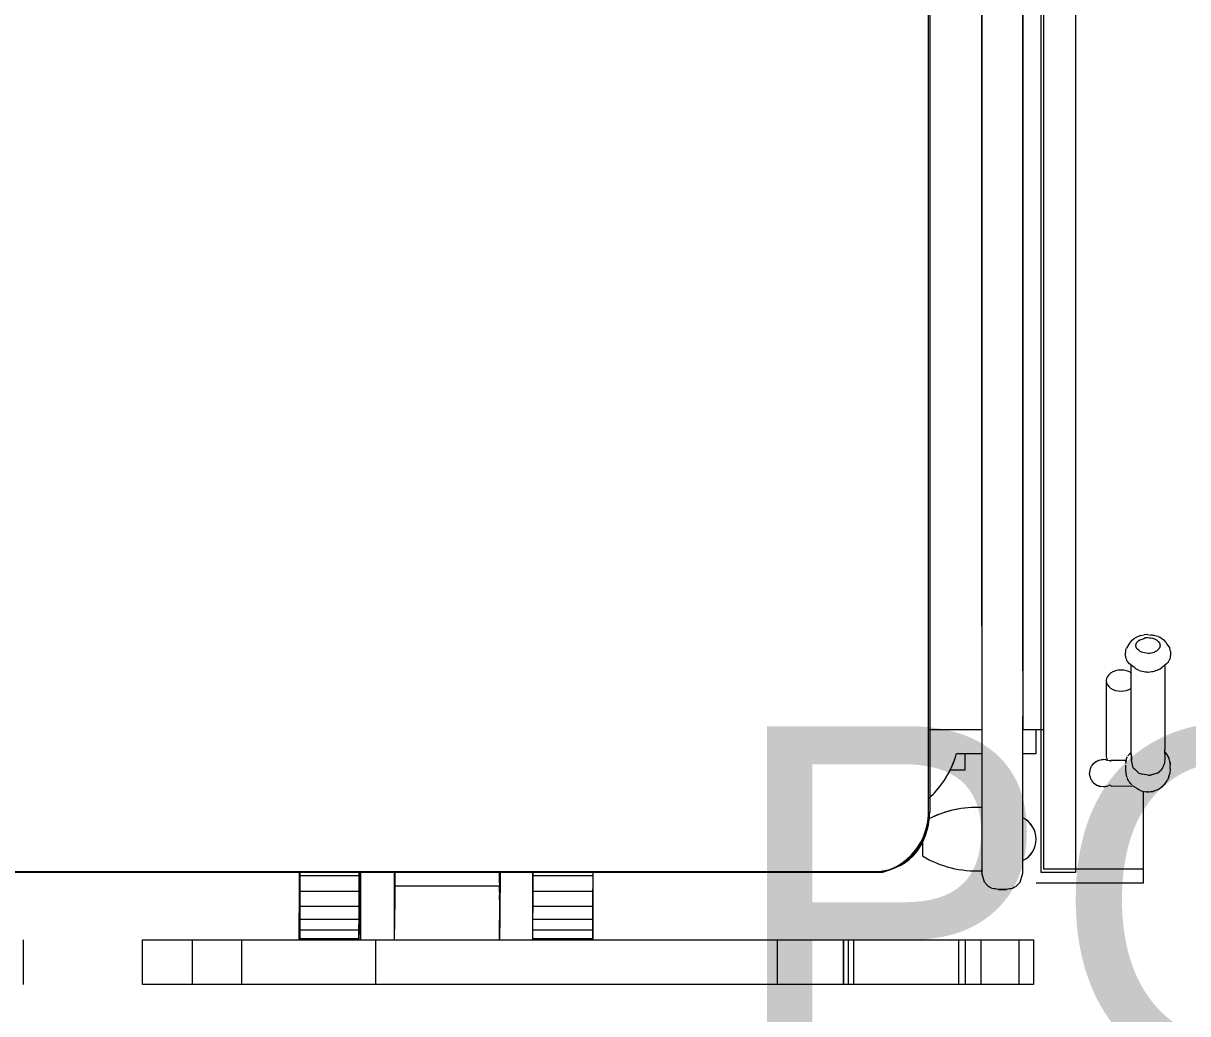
# Model space of a CAD drawing. Header units: millimetres. Extents: x 1448174 to 1599581, y -224422 to -106989.
# Drawn here: x 1474772 to 1475621, y -133215 to -132493 of the extents above; entities that cross this region are included whole.
import ezdxf

# ---------------------------------------------------------------- set-up
doc = ezdxf.new("R2010")
doc.units = ezdxf.units.MM
doc.header["$LTSCALE"] = 600
doc.header["$MEASUREMENT"] = 0
doc.layers.add('furniture', color=30, linetype='Continuous', lineweight=9)
doc.layers.add('TEXT', color=253, linetype='Continuous')
doc.styles.add('ARIAL', font='arial.ttf')

msp = doc.modelspace()

# ---------------------------------------------------------------- linework, layer by layer
at = {"layer": 'furniture'}
for p, q in [((1475515.9685, -132117.4948), (1475515.9685, -133109.3799)), ((1475514.1392, -133112.117), (1475514.1392, -132125.1387)), ((1475539.3249, -132125.1387), (1475539.3249, -133112.117)), ((1475431.7002, -132164.1367), (1475431.7002, -133073.1191)), ((1475432.0097, -133068.1768), (1475432.0097, -132169.079)), ((1475432.8663, -132169.079), (1475432.8663, -133068.1768)), ((1475470.9132, -132882.3002), (1475470.9132, -132477.5098)), ((1475470.9132, -132477.5098), (1475470.9132, -132502.1863)), ((1475470.9132, -132502.1863), (1475470.9132, -132477.5098)), ((1475470.9132, -132477.5098), (1475470.9132, -132860.7753)), ((1475470.9132, -132833.621), (1475470.9132, -132477.5098)), ((1475470.9132, -132477.5098), (1475470.9132, -132909.446)), ((1475470.9132, -132539.3661), (1475470.9132, -132477.5098)), ((1475500.8652, -132477.5098), (1475500.8652, -132527.6691)), ((1475500.8652, -132860.7753), (1475500.8652, -132477.5098)), ((1475500.8652, -132477.5098), (1475500.8652, -132882.3002)), ((1475500.8652, -132529.1565), (1475500.8652, -132477.5098)), ((1475500.8652, -132477.5098), (1475500.8652, -132539.3661)), ((1475500.8652, -132903.5131), (1475500.8652, -132477.54)), ((1475470.9132, -132488.3588), (1475470.9132, -132519.1736)), ((1475500.7995, -132522.9819), (1475500.8652, -132497.4756)), ((1475500.8652, -132497.4756), (1475500.7995, -132827.7047)), ((1475470.9132, -132502.1863), (1475470.9132, -132526.8629)), ((1475470.9132, -132526.8629), (1475470.9132, -132502.1863)), ((1475470.9132, -132519.1736), (1475470.9132, -132828.9884)), ((1475470.9132, -132523.9149), (1475470.9132, -132537.3933)), ((1475470.9132, -132843.3354), (1475470.9132, -132523.9149)), ((1475500.7338, -132827.4882), (1475500.7995, -132522.9819)), ((1475470.9132, -132526.8629), (1475470.9132, -132528.8735)), ((1475470.9132, -132528.8735), (1475470.9132, -132526.8629)), ((1475470.9132, -132528.8735), (1475470.9132, -132530.8841)), ((1475470.9132, -132530.8841), (1475470.9132, -132528.8735)), ((1475470.9132, -132530.8841), (1475470.9132, -132532.8946)), ((1475470.9132, -132532.8946), (1475470.9132, -132530.8841)), ((1475470.9132, -132532.8946), (1475470.9132, -132534.9052)), ((1475470.9132, -132534.9052), (1475470.9132, -132532.8946)), ((1475500.8652, -132527.6691), (1475500.8652, -132856.8285)), ((1475500.8652, -132859.8033), (1475500.8652, -132529.1565)), ((1475470.9132, -132537.3933), (1475470.9132, -132829.8717)), ((1475470.9132, -132880.2224), (1475470.9132, -132539.3661)), ((1475500.8652, -132539.3661), (1475500.8652, -132880.2224)), ((1475470.9132, -132828.9884), (1475470.9132, -132859.8033)), ((1475470.9132, -132829.8717), (1475470.9132, -132843.3501)), ((1475500.6904, -132844.346), (1475500.7338, -132827.4882)), ((1475500.7995, -132827.7047), (1475500.7352, -132877.8872)), ((1475470.9132, -132910.7323), (1475470.9132, -132833.621)), ((1475470.9132, -132883.7558), (1475470.9132, -132843.3354)), ((1475470.9132, -132843.3501), (1475470.9132, -132856.8285)), ((1475470.9132, -132856.8285), (1475470.9132, -132883.7706)), ((1475500.8652, -132883.7706), (1475500.8652, -132856.8285)), ((1475500.8652, -132856.8285), (1475500.8652, -132897.2195)), ((1475500.8652, -132856.8285), (1475500.8652, -132870.3044)), ((1475470.9132, -132859.8033), (1475470.9132, -132922.2374)), ((1475470.9132, -132860.7753), (1475470.9132, -132932.1822)), ((1475500.8652, -132880.6318), (1475500.8652, -132859.8033)), ((1475500.8652, -132965.0408), (1475500.8652, -132860.7753)), ((1475500.8652, -132870.3044), (1475500.8652, -132883.7804)), ((1475470.9132, -132932.1822), (1475470.9132, -132880.2224)), ((1475470.9132, -132932.1822), (1475470.9132, -132882.3002)), ((1475500.8652, -132880.2224), (1475500.8652, -132937.2662)), ((1475500.8652, -132901.4603), (1475500.8652, -132880.6318)), ((1475500.8652, -132882.3002), (1475500.8652, -133008.0907)), ((1475470.9132, -132924.1763), (1475470.9132, -132883.7558)), ((1475470.9132, -132883.7706), (1475470.9132, -132910.7126)), ((1475500.8652, -132910.7126), (1475500.8652, -132883.7706)), ((1475500.8652, -132883.7804), (1475500.8652, -132897.2563)), ((1475500.8652, -132897.2195), (1475500.8652, -132937.6105)), ((1475500.8652, -132897.2563), (1475500.8652, -132910.7323)), ((1475500.7935, -132902.2417), (1475500.8652, -132901.8586)), ((1475500.8208, -132905.631), (1475500.8036, -132906.4532)), ((1475500.843, -132904.5721), (1475500.8208, -132905.631)), ((1475500.8652, -132903.5131), (1475500.843, -132904.5721)), ((1475500.8652, -132922.2888), (1475500.8652, -132901.4603)), ((1475500.8652, -132901.8586), (1475500.8652, -132902.2722)), ((1475500.8652, -132920.1584), (1475500.8652, -132902.2145)), ((1475500.8652, -132902.2145), (1475500.8652, -132902.5392)), ((1475500.8652, -132902.2722), (1475500.8652, -132902.6858)), ((1475500.8652, -132902.5392), (1475500.8652, -132902.8638)), ((1475500.8652, -132902.6858), (1475500.8652, -132903.0995)), ((1475500.8652, -132902.8638), (1475500.8652, -132903.1885)), ((1475500.8652, -132903.0995), (1475500.8652, -132903.5131)), ((1475500.8652, -132903.1885), (1475500.8652, -132903.5131)), ((1475500.8652, -132903.5131), (1475500.8652, -132920.6464)), ((1475500.8652, -132909.4611), (1475500.8652, -132904.5721)), ((1475500.8652, -132904.5721), (1475500.8652, -132920.6464)), ((1475500.8652, -132921.1323), (1475500.8652, -132904.5721)), ((1475470.9132, -132909.446), (1475470.9132, -132932.1822)), ((1475470.9132, -132910.7126), (1475470.9132, -132932.1822)), ((1475470.9132, -132932.1822), (1475470.9132, -132910.7323)), ((1475500.8652, -132965.0408), (1475500.8652, -132909.4611)), ((1475500.8652, -132937.6547), (1475500.8652, -132910.7126)), ((1475500.8652, -132910.7323), (1475500.8652, -132940.2497)), ((1475470.9132, -132922.2374), (1475470.9132, -132932.1822)), ((1475470.9132, -132932.1822), (1475470.9132, -132924.1763)), ((1475500.8652, -132938.1022), (1475500.8652, -132920.1584)), ((1475500.8652, -132920.6464), (1475500.8652, -132937.7798)), ((1475500.8652, -132920.6464), (1475500.8652, -132937.7798)), ((1475500.8652, -132938.7515), (1475500.8652, -132921.1323)), ((1475500.8652, -132943.1173), (1475500.8652, -132922.2888)), ((1475470.9132, -132932.1822), (1475470.9132, -132941.5975)), ((1475470.9132, -132941.5975), (1475470.9132, -132951.0128)), ((1475500.8652, -132937.2662), (1475500.8652, -132965.0408)), ((1475500.8652, -132937.6105), (1475500.8652, -132965.0408)), ((1475500.8652, -132964.5967), (1475500.8652, -132937.6547)), ((1475500.8652, -132937.7798), (1475500.8652, -132954.9131)), ((1475500.8652, -132937.7798), (1475500.8652, -132954.9131)), ((1475500.8652, -132956.046), (1475500.8652, -132938.1022)), ((1475500.8652, -132956.3707), (1475500.8652, -132938.7515)), ((1475500.8652, -132940.2497), (1475500.8652, -132965.0408)), ((1475580.181, -132942.8974), (1475581.6522, -132941.67)), ((1475582.2224, -132941.3606), (1475581.6522, -132941.67)), ((1475582.7926, -132941.0513), (1475582.2224, -132941.3606)), ((1475583.3627, -132940.7419), (1475582.7926, -132941.0513)), ((1475583.9329, -132940.4325), (1475583.3627, -132940.7419)), ((1475586.6689, -132939.3618), (1475583.9329, -132940.4325)), ((1475587.5722, -132942.175), (1475586.1977, -132942.7564)), ((1475586.6689, -132939.3618), (1475589.2704, -132938.8467)), ((1475588.9467, -132941.5937), (1475587.5722, -132942.175)), ((1475590.3211, -132941.0123), (1475588.9467, -132941.5937)), ((1475591.823, -132938.6649), (1475589.2704, -132938.8467)), ((1475591.6272, -132941.0967), (1475590.3211, -132941.0123)), ((1475592.9333, -132941.1811), (1475591.6272, -132941.0967)), ((1475591.823, -132938.6649), (1475594.4551, -132938.9423)), ((1475594.2394, -132941.2656), (1475592.9333, -132941.1811)), ((1475595.5456, -132941.35), (1475594.2394, -132941.2656)), ((1475595.1328, -132939.0587), (1475594.4551, -132938.9423)), ((1475595.8105, -132939.1751), (1475595.1328, -132939.0587)), ((1475596.2833, -132941.6783), (1475595.5456, -132941.35)), ((1475596.4882, -132939.2915), (1475595.8105, -132939.1751)), ((1475597.0211, -132942.0067), (1475596.2833, -132941.6783)), ((1475597.1659, -132939.4079), (1475596.4882, -132939.2915)), ((1475597.7588, -132942.3351), (1475597.0211, -132942.0067)), ((1475599.5558, -132940.0441), (1475597.1659, -132939.4079)), ((1475599.5558, -132940.0441), (1475601.0058, -132940.7905)), ((1475601.621, -132941.2126), (1475601.0058, -132940.7905)), ((1475601.6209, -132941.2126), (1475602.1374, -132941.4218)), ((1475602.5341, -132941.8391), (1475601.77, -132941.3148)), ((1475602.1374, -132941.4218), (1475602.4384, -132941.7734)), ((1475603.2983, -132942.3634), (1475602.5341, -132941.8391)), ((1475500.8652, -132965.0408), (1475500.8652, -132943.1173)), ((1475575.7533, -132954.2205), (1475575.97, -132949.4269)), ((1475575.97, -132949.4269), (1475576.1742, -132948.9357)), ((1475576.1742, -132948.9357), (1475576.3474, -132948.5191)), ((1475578.5193, -132944.8656), (1475576.3474, -132948.5191)), ((1475580.181, -132942.8974), (1475578.5193, -132944.8656)), ((1475583.2386, -132946.626), (1475583.2805, -132946.3404)), ((1475583.2831, -132946.8999), (1475583.2386, -132946.626)), ((1475583.2805, -132946.3404), (1475583.3224, -132946.0548)), ((1475583.3276, -132947.1739), (1475583.2831, -132946.8999)), ((1475583.3224, -132946.0548), (1475583.3643, -132945.7692)), ((1475583.3721, -132947.4478), (1475583.3276, -132947.1739)), ((1475583.3643, -132945.7692), (1475583.4062, -132945.4836)), ((1475583.4165, -132947.7217), (1475583.3721, -132947.4478)), ((1475583.4062, -132945.4836), (1475583.5401, -132945.2036)), ((1475583.5331, -132947.9705), (1475583.4165, -132947.7217)), ((1475583.6497, -132948.2193), (1475583.5331, -132947.9705)), ((1475583.5401, -132945.2036), (1475583.674, -132944.9235)), ((1475583.7662, -132948.4682), (1475583.6497, -132948.2193)), ((1475583.674, -132944.9235), (1475583.808, -132944.6435)), ((1475583.8828, -132948.717), (1475583.7662, -132948.4682)), ((1475583.808, -132944.6435), (1475583.9419, -132944.3635)), ((1475583.8828, -132948.717), (1475584.6707, -132949.3517)), ((1475583.9419, -132944.3635), (1475584.1622, -132944.1071)), ((1475584.1622, -132944.1071), (1475584.3826, -132943.8506)), ((1475584.3826, -132943.8506), (1475584.6029, -132943.5942)), ((1475584.6029, -132943.5942), (1475584.8233, -132943.3377)), ((1475584.6707, -132949.3517), (1475585.4585, -132949.9863)), ((1475586.1977, -132942.7564), (1475584.8233, -132943.3377)), ((1475585.4585, -132949.9863), (1475586.2464, -132950.621)), ((1475586.2464, -132950.621), (1475587.0342, -132951.2557)), ((1475598.4966, -132942.6635), (1475597.7588, -132942.3351)), ((1475598.1904, -132950.7055), (1475597.8529, -132950.8753)), ((1475598.4809, -132950.4878), (1475598.1904, -132950.7055)), ((1475598.7714, -132950.27), (1475598.4809, -132950.4878)), ((1475598.4966, -132942.6635), (1475598.7606, -132942.8804)), ((1475598.7606, -132942.8804), (1475599.0246, -132943.0973)), ((1475599.0619, -132950.0522), (1475598.7714, -132950.27)), ((1475599.0246, -132943.0973), (1475599.2887, -132943.3142)), ((1475599.3524, -132949.8345), (1475599.0619, -132950.0522)), ((1475599.2887, -132943.3142), (1475599.5527, -132943.5311)), ((1475599.5727, -132949.578), (1475599.3524, -132949.8345)), ((1475599.5527, -132943.5311), (1475599.7378, -132943.7621)), ((1475599.7931, -132949.3216), (1475599.5727, -132949.578)), ((1475599.7378, -132943.7621), (1475599.9228, -132943.9932)), ((1475600.0134, -132949.0651), (1475599.7931, -132949.3216)), ((1475599.9228, -132943.9932), (1475600.1078, -132944.2242)), ((1475600.2338, -132948.8087), (1475600.0134, -132949.0651)), ((1475600.1078, -132944.2242), (1475600.2929, -132944.4552)), ((1475600.3677, -132948.5287), (1475600.2338, -132948.8087)), ((1475600.2929, -132944.4552), (1475600.4094, -132944.704)), ((1475600.5016, -132948.2487), (1475600.3677, -132948.5287)), ((1475600.4094, -132944.704), (1475600.526, -132944.9529)), ((1475600.6356, -132947.9686), (1475600.5016, -132948.2487)), ((1475600.526, -132944.9529), (1475600.6426, -132945.2017)), ((1475600.7695, -132947.6886), (1475600.6356, -132947.9686)), ((1475600.6426, -132945.2017), (1475600.7591, -132945.4505)), ((1475600.7591, -132945.4505), (1475600.8036, -132945.7244)), ((1475600.8114, -132947.403), (1475600.7695, -132947.6886)), ((1475600.8036, -132945.7244), (1475600.8481, -132945.9983)), ((1475600.8533, -132947.1174), (1475600.8114, -132947.403)), ((1475600.8481, -132945.9983), (1475600.8925, -132946.2723)), ((1475600.8951, -132946.8318), (1475600.8533, -132947.1174)), ((1475600.8925, -132946.2723), (1475600.937, -132946.5462)), ((1475600.937, -132946.5462), (1475600.8951, -132946.8318)), ((1475604.0625, -132942.8877), (1475603.2983, -132942.3634)), ((1475605.0562, -132944.2144), (1475604.0625, -132942.8877)), ((1475605.0562, -132944.2144), (1475606.2815, -132946.2628)), ((1475606.2815, -132946.2628), (1475607.7363, -132948.0417)), ((1475607.7363, -132948.0417), (1475608.1074, -132949.982)), ((1475608.1074, -132949.982), (1475608.4224, -132950.9447)), ((1475470.9132, -132951.0128), (1475470.9132, -132960.428)), ((1475500.7542, -132951.1593), (1475500.7995, -132956.8261)), ((1475500.7995, -132956.8261), (1475500.8652, -132965.0408)), ((1475500.8652, -132954.9131), (1475500.8652, -132965.0408)), ((1475500.8652, -132954.9131), (1475500.8652, -132965.0408)), ((1475500.8652, -132965.0408), (1475500.8652, -132956.046)), ((1475500.8652, -132965.0408), (1475500.8652, -132956.3707)), ((1475575.8355, -132954.6973), (1475575.7533, -132954.2205)), ((1475575.9177, -132955.1742), (1475575.8355, -132954.6973)), ((1475575.9999, -132955.651), (1475575.9177, -132955.1742)), ((1475576.082, -132956.1279), (1475575.9999, -132955.651)), ((1475576.3149, -132956.6138), (1475576.082, -132956.1279)), ((1475576.5478, -132957.0997), (1475576.3149, -132956.6138)), ((1475576.7807, -132957.5857), (1475576.5478, -132957.0997)), ((1475577.0135, -132958.0716), (1475576.7807, -132957.5857)), ((1475578.5845, -132959.9339), (1475577.0135, -132958.0716)), ((1475587.0342, -132951.2557), (1475588.3132, -132951.5103)), ((1475588.3132, -132951.5103), (1475589.5921, -132951.765)), ((1475589.5921, -132951.765), (1475590.871, -132952.0196)), ((1475590.871, -132952.0196), (1475592.1499, -132952.2743)), ((1475592.1499, -132952.2743), (1475593.3226, -132952.0518)), ((1475593.3226, -132952.0518), (1475594.4952, -132951.8293)), ((1475594.4952, -132951.8293), (1475595.6679, -132951.6069)), ((1475595.6679, -132951.6069), (1475596.8405, -132951.3844)), ((1475597.178, -132951.2147), (1475596.8405, -132951.3844)), ((1475597.5154, -132951.045), (1475597.178, -132951.2147)), ((1475597.8529, -132950.8753), (1475597.5154, -132951.045)), ((1475606.9732, -132958.7449), (1475605.9283, -132959.6025)), ((1475606.9732, -132958.7449), (1475607.3889, -132957.7035)), ((1475607.5931, -132957.2123), (1475607.3889, -132957.7035)), ((1475608.2057, -132955.7386), (1475607.4002, -132957.7035)), ((1475607.7973, -132956.7211), (1475607.5931, -132957.2123)), ((1475608.0015, -132956.2299), (1475607.7973, -132956.7211)), ((1475608.2057, -132955.7386), (1475608.0015, -132956.2299)), ((1475608.2599, -132955.2602), (1475608.2057, -132955.7386)), ((1475608.3141, -132954.7817), (1475608.2599, -132955.2602)), ((1475608.3683, -132954.3033), (1475608.3141, -132954.7817)), ((1475608.4224, -132953.8249), (1475608.3683, -132954.3033)), ((1475608.4224, -132950.9447), (1475608.4224, -132953.8249)), ((1475470.9132, -132960.428), (1475470.9132, -132969.8433)), ((1475500.8652, -132965.0408), (1475500.8652, -132964.5967)), ((1475500.8652, -132965.0408), (1475500.8652, -132973.2492)), ((1475580.7554, -132961.587), (1475578.5845, -132959.9339)), ((1475579.837, -133022.7836), (1475579.837, -132960.8877)), ((1475582.1719, -132962.6611), (1475580.7876, -132961.6115)), ((1475582.7744, -132963.1153), (1475582.3673, -132962.8053)), ((1475583.1814, -132963.4253), (1475582.7744, -132963.1153)), ((1475583.5885, -132963.7352), (1475583.1814, -132963.4253)), ((1475584.0857, -132963.985), (1475583.5885, -132963.7352)), ((1475584.5829, -132964.2348), (1475584.0857, -132963.985)), ((1475585.0802, -132964.4845), (1475584.5829, -132964.2348)), ((1475585.5774, -132964.7343), (1475585.0802, -132964.4845)), ((1475585.592, -132964.7369), (1475585.5774, -132964.7343)), ((1475585.5774, -132964.7343), (1475586.7045, -132965.0088)), ((1475586.7045, -132965.0088), (1475587.8316, -132965.2833)), ((1475587.8316, -132965.2833), (1475588.9587, -132965.5578)), ((1475588.9587, -132965.5578), (1475590.0858, -132965.8323)), ((1475590.0858, -132965.8323), (1475590.6441, -132965.8584)), ((1475590.6441, -132965.8584), (1475591.2023, -132965.8845)), ((1475591.2023, -132965.8845), (1475591.7606, -132965.9106)), ((1475591.7606, -132965.9106), (1475592.3188, -132965.9367)), ((1475592.3188, -132965.9367), (1475593.4422, -132965.7848)), ((1475593.4422, -132965.7848), (1475594.5655, -132965.6329)), ((1475594.5655, -132965.6329), (1475595.6888, -132965.481)), ((1475595.6888, -132965.481), (1475596.8121, -132965.3292)), ((1475597.3553, -132965.1398), (1475596.8121, -132965.3292)), ((1475597.8986, -132964.9505), (1475597.3553, -132965.1398)), ((1475598.4418, -132964.7612), (1475597.8986, -132964.9505)), ((1475598.985, -132964.5719), (1475598.4418, -132964.7612)), ((1475599.5081, -132964.1435), (1475598.985, -132964.5719)), ((1475599.5081, -132964.1435), (1475599.8884, -132963.9763)), ((1475599.8884, -132963.9763), (1475600.9138, -132963.5253)), ((1475600.9138, -132963.5253), (1475602.3849, -132962.4162)), ((1475603.8559, -132961.3071), (1475602.3849, -132962.4162)), ((1475605.9283, -132959.6025), (1475603.8559, -132961.3071)), ((1475604.3387, -132960.91), (1475604.3387, -133022.4867)), ((1475470.9132, -132969.8433), (1475470.9132, -132979.4052)), ((1475500.8652, -132973.2492), (1475500.8652, -132981.4575)), ((1475561.6564, -132972.1674), (1475561.6564, -133026.6255)), ((1475470.9132, -132979.4052), (1475470.9132, -132988.967)), ((1475500.8652, -132981.4575), (1475500.8652, -132989.6659)), ((1475470.9132, -132988.967), (1475470.9132, -132998.5288)), ((1475500.8652, -132989.6659), (1475500.8652, -132997.8742)), ((1475470.9132, -132998.5288), (1475470.9132, -133008.0907)), ((1475500.8652, -133004.9436), (1475500.8652, -132997.8742)), ((1475500.8652, -132997.8742), (1475500.8652, -133008.0907)), ((1475500.8652, -132997.8742), (1475500.8652, -132999.2845)), ((1475500.8652, -133008.0907), (1475500.8652, -132997.8742)), ((1475500.8652, -133008.0907), (1475500.8652, -132997.8742)), ((1475500.8652, -132997.8742), (1475500.8652, -133008.0907)), ((1475500.8652, -133008.0907), (1475500.8652, -132997.8742)), ((1475500.8652, -132999.2845), (1475500.8652, -133008.0907)), ((1475470.9132, -133008.0396), (1475431.7002, -133008.0396)), ((1475470.9132, -133008.0396), (1475432.8663, -133008.0396)), ((1475470.9132, -133008.0907), (1475470.9132, -133020.6521)), ((1475515.9685, -133008.0396), (1475500.8646, -133008.0396)), ((1475514.1392, -133008.0396), (1475500.8646, -133008.0396)), ((1475500.8652, -133008.0907), (1475500.8652, -133004.9436)), ((1475500.8652, -133017.7722), (1475500.8652, -133008.0907)), ((1475510.4941, -133025.3875), (1475510.4941, -133008.0396)), ((1475500.8652, -133027.4538), (1475500.8652, -133017.7722)), ((1475452.4731, -133025.3875), (1475470.9132, -133025.3875)), ((1475452.4731, -133025.3875), (1475470.9132, -133025.3875)), ((1475458.6084, -133025.3875), (1475458.6084, -133037.5661)), ((1475470.9132, -133020.6521), (1475470.9132, -133033.2134)), ((1475500.8652, -133025.3875), (1475510.4941, -133025.3875)), ((1475500.8652, -133025.3875), (1475510.4941, -133025.3875)), ((1475578.2886, -133026.0986), (1475577.4875, -133027.0219)), ((1475579.0896, -133025.1753), (1475578.2886, -133026.0986)), ((1475579.8352, -133024.3158), (1475579.0896, -133025.1753)), ((1475579.8336, -133025.7194), (1475579.837, -133022.7836)), ((1475580.08, -133027.2975), (1475579.8336, -133025.7194)), ((1475580.08, -133027.2975), (1475579.837, -133022.7836)), ((1475579.9862, -133026.7643), (1475580.0689, -133030.2039)), ((1475604.3354, -133025.4225), (1475604.3249, -133028.1897)), ((1475604.3354, -133025.4225), (1475604.3387, -133022.4867)), ((1475605.9761, -133026.0789), (1475604.3368, -133024.1968)), ((1475607.5812, -133029.2342), (1475605.9761, -133026.0789)), ((1475470.9132, -133033.2134), (1475470.9132, -133045.7748)), ((1475500.8652, -133037.1353), (1475500.8652, -133027.4538)), ((1475550.3484, -133035.5174), (1475550.2683, -133035.7019)), ((1475550.4285, -133035.333), (1475550.3484, -133035.5174)), ((1475550.4285, -133035.333), (1475550.5508, -133035.0882)), ((1475550.5508, -133035.0882), (1475550.83, -133034.6617)), ((1475550.83, -133034.6617), (1475551.1092, -133034.2352)), ((1475551.1092, -133034.2352), (1475551.3884, -133033.8087)), ((1475551.3884, -133033.8087), (1475551.6675, -133033.3822)), ((1475553.9527, -133031.3206), (1475551.6675, -133033.3822)), ((1475551.6675, -133033.3822), (1475552.2391, -133032.8667)), ((1475552.2391, -133032.8667), (1475552.8106, -133032.3511)), ((1475552.8106, -133032.3511), (1475553.3821, -133031.8356)), ((1475553.3821, -133031.8356), (1475553.9536, -133031.32)), ((1475553.9527, -133031.3206), (1475554.8298, -133030.8088)), ((1475554.8298, -133030.8088), (1475555.2891, -133030.6264)), ((1475555.2891, -133030.6264), (1475555.7483, -133030.444)), ((1475555.7483, -133030.444), (1475556.2076, -133030.2616)), ((1475556.2076, -133030.2616), (1475556.6669, -133030.0791)), ((1475556.6669, -133030.0791), (1475557.2587, -133029.9961)), ((1475559.4123, -133029.6938), (1475557.5976, -133029.8603)), ((1475557.5976, -133029.8603), (1475558.0514, -133029.8187)), ((1475558.0514, -133029.8187), (1475558.5053, -133029.7771)), ((1475558.5053, -133029.7771), (1475558.9591, -133029.7354)), ((1475558.9591, -133029.7354), (1475559.413, -133029.6938)), ((1475561.2278, -133029.8602), (1475559.413, -133029.6938)), ((1475561.2278, -133029.8602), (1475562.1576, -133030.0787)), ((1475562.1576, -133030.0787), (1475562.3895, -133030.1576)), ((1475562.7593, -133030.1425), (1475565.2863, -133030.4271)), ((1475565.6503, -133030.1425), (1475564.2386, -133031.2463)), ((1475565.6503, -133030.1425), (1475576.2554, -133030.2202)), ((1475575.66, -133035.246), (1475575.6, -133037.3845)), ((1475575.7382, -133033.6969), (1475575.66, -133035.246)), ((1475575.854, -133031.4032), (1475575.7992, -133032.4885)), ((1475575.854, -133031.4032), (1475576.0796, -133030.6594)), ((1475576.0796, -133030.6594), (1475576.3052, -133029.9156)), ((1475576.3052, -133029.9156), (1475576.5307, -133029.1718)), ((1475576.5307, -133029.1718), (1475576.7563, -133028.428)), ((1475576.7563, -133028.428), (1475577.1648, -133027.7457)), ((1475580.0689, -133030.2039), (1475580.08, -133027.2975)), ((1475581.344, -133035.7707), (1475580.0689, -133030.2039)), ((1475602.74, -133035.8817), (1475603.0907, -133035.0342)), ((1475603.0958, -133035.0221), (1475603.4415, -133034.1868)), ((1475603.4415, -133034.1868), (1475603.7923, -133033.3393)), ((1475603.7923, -133033.3393), (1475604.1431, -133032.4919)), ((1475604.3249, -133028.1897), (1475604.1431, -133032.4919)), ((1475606.5811, -133027.2682), (1475606.9452, -133027.8035)), ((1475606.9452, -133027.8035), (1475607.0314, -133028.1535)), ((1475606.9452, -133027.8035), (1475607.0819, -133028.2526)), ((1475608.1425, -133031.1871), (1475607.5812, -133029.2342)), ((1475608.1425, -133031.1871), (1475608.3588, -133033.7613)), ((1475608.2064, -133031.9476), (1475608.2942, -133032.2362)), ((1475608.2942, -133032.2362), (1475608.2621, -133032.6105)), ((1475608.2862, -133036.3742), (1475608.329, -133034.8501)), ((1475608.3062, -133033.1354), (1475608.2942, -133032.2362)), ((1475608.329, -133034.8501), (1475608.3181, -133034.0314)), ((1475458.6084, -133037.5661), (1475447.2512, -133037.5661)), ((1475500.8652, -133046.8168), (1475500.8652, -133037.1353)), ((1475549.4716, -133039.2475), (1475549.4362, -133039.6647)), ((1475549.6028, -133041.4859), (1475549.4362, -133039.6647)), ((1475549.507, -133038.8303), (1475549.4716, -133039.2475)), ((1475549.5424, -133038.4131), (1475549.507, -133038.8303)), ((1475549.5778, -133037.9958), (1475549.5424, -133038.4131)), ((1475549.7104, -133037.5146), (1475549.5778, -133037.9958)), ((1475549.6028, -133041.4859), (1475550.1078, -133043.2698)), ((1475549.8429, -133037.0333), (1475549.7104, -133037.5146)), ((1475549.9755, -133036.5521), (1475549.8429, -133037.0333)), ((1475550.1081, -133036.0708), (1475549.9755, -133036.5521)), ((1475550.1078, -133043.2698), (1475550.2733, -133043.6707)), ((1475550.1882, -133035.8863), (1475550.1081, -133036.0708)), ((1475550.2683, -133035.7019), (1475550.1882, -133035.8863)), ((1475550.3121, -133043.755), (1475550.2733, -133043.6707)), ((1475550.3509, -133043.8394), (1475550.3121, -133043.755)), ((1475550.3897, -133043.9237), (1475550.3509, -133043.8394)), ((1475550.4285, -133044.008), (1475550.3897, -133043.9237)), ((1475550.5508, -133044.2528), (1475550.4285, -133044.008)), ((1475575.6, -133037.3845), (1475575.9368, -133039.6121)), ((1475575.9368, -133039.6121), (1475576.494, -133042.3488)), ((1475577.0626, -133043.3512), (1475576.8297, -133042.8733)), ((1475577.4684, -133044.1835), (1475577.0626, -133043.3512)), ((1475581.344, -133035.7707), (1475582.3843, -133036.7106)), ((1475582.3843, -133036.7106), (1475583.4245, -133037.6505)), ((1475583.4245, -133037.6505), (1475584.4647, -133038.5904)), ((1475584.4647, -133038.5904), (1475585.5049, -133039.5303)), ((1475585.5049, -133039.5303), (1475587.7526, -133040.3738)), ((1475592.2765, -133041.1641), (1475587.7526, -133040.3738)), ((1475592.2765, -133041.1641), (1475592.8039, -133041.1187)), ((1475592.8039, -133041.1187), (1475593.3313, -133041.0732)), ((1475593.3313, -133041.0732), (1475593.8588, -133041.0278)), ((1475593.8588, -133041.0278), (1475594.3862, -133040.9823)), ((1475594.8966, -133040.8601), (1475594.3862, -133040.9823)), ((1475595.407, -133040.7378), (1475594.8966, -133040.8601)), ((1475595.9175, -133040.6155), (1475595.407, -133040.7378)), ((1475596.4279, -133040.4933), (1475595.9175, -133040.6155)), ((1475599.1388, -133039.5358), (1475596.4279, -133040.4933)), ((1475599.1388, -133039.5358), (1475600.8754, -133037.9531)), ((1475602.74, -133035.8817), (1475600.8754, -133037.9531)), ((1475607.2342, -133042.1439), (1475606.3451, -133044.7457)), ((1475607.2342, -133042.1439), (1475608.0295, -133039.8663)), ((1475608.2862, -133036.3742), (1475608.0295, -133039.8663)), ((1475470.9132, -133045.7748), (1475470.9132, -133058.3362)), ((1475500.8652, -133063.6871), (1475500.8652, -133046.8168)), ((1475550.5508, -133044.2528), (1475551.6675, -133045.9588)), ((1475552.3583, -133046.7251), (1475551.6675, -133045.9588)), ((1475552.3583, -133046.7251), (1475553.9536, -133048.021)), ((1475553.1246, -133047.416), (1475552.8939, -133047.1602)), ((1475553.4256, -133047.5921), (1475553.1246, -133047.416)), ((1475553.9536, -133048.021), (1475554.8646, -133048.3859)), ((1475555.0866, -133048.5641), (1475554.4326, -133048.1814)), ((1475554.8646, -133048.3859), (1475555.7756, -133048.7508)), ((1475555.7406, -133048.9468), (1475555.0866, -133048.5641)), ((1475555.9724, -133049.0256), (1475555.7406, -133048.9468)), ((1475555.7756, -133048.7508), (1475556.6866, -133049.1157)), ((1475556.2042, -133049.1044), (1475555.9724, -133049.0256)), ((1475556.436, -133049.1833), (1475556.2042, -133049.1044)), ((1475556.6678, -133049.2621), (1475556.436, -133049.1833)), ((1475557.0945, -133049.322), (1475556.6678, -133049.2621)), ((1475556.6866, -133049.1157), (1475557.5976, -133049.4807)), ((1475559.413, -133049.6472), (1475557.5976, -133049.4807)), ((1475561.2284, -133049.4807), (1475559.413, -133049.6472)), ((1475559.8668, -133049.6056), (1475559.413, -133049.6472)), ((1475560.3207, -133049.564), (1475559.8668, -133049.6056)), ((1475560.7745, -133049.5223), (1475560.3207, -133049.564)), ((1475561.2284, -133049.4807), (1475560.7745, -133049.5223)), ((1475562.1585, -133049.262), (1475561.2284, -133049.4807)), ((1475562.6178, -133049.0796), (1475562.1585, -133049.262)), ((1475563.0771, -133048.8972), (1475562.6178, -133049.0796)), ((1475563.5871, -133048.2153), (1475564.1864, -133048.5009)), ((1475564.1864, -133048.5009), (1475565.6503, -133049.1985)), ((1475565.6503, -133049.1985), (1475580.6338, -133048.7674)), ((1475577.8741, -133045.0159), (1475577.4684, -133044.1835)), ((1475578.2799, -133045.8482), (1475577.8741, -133045.0159)), ((1475578.8683, -133046.5701), (1475578.2799, -133045.8482)), ((1475579.4568, -133047.292), (1475578.8683, -133046.5701)), ((1475580.0453, -133048.0138), (1475579.4568, -133047.292)), ((1475580.375, -133048.4182), (1475580.0453, -133048.0138)), ((1475580.5637, -133048.7199), (1475582.2021, -133049.6884)), ((1475582.2021, -133049.6884), (1475583.8405, -133050.6569)), ((1475583.8405, -133050.6569), (1475585.4789, -133051.6254)), ((1475585.4789, -133051.6254), (1475587.1173, -133052.5939)), ((1475587.1173, -133052.5939), (1475588.3784, -133052.7764)), ((1475595.623, -133052.9115), (1475596.4432, -133052.6294)), ((1475596.4432, -133052.6294), (1475597.2634, -133052.3473)), ((1475597.2634, -133052.3473), (1475598.0836, -133052.0652)), ((1475598.0836, -133052.0652), (1475598.9037, -133051.7832)), ((1475598.9037, -133051.7832), (1475599.6479, -133051.3324)), ((1475599.6479, -133051.3324), (1475600.3922, -133050.8816)), ((1475600.3922, -133050.8816), (1475601.1364, -133050.4308)), ((1475601.1364, -133050.4308), (1475601.8806, -133049.98)), ((1475601.8806, -133049.98), (1475602.508, -133049.3865)), ((1475602.508, -133049.3865), (1475603.1354, -133048.7929)), ((1475603.1354, -133048.7929), (1475603.7628, -133048.1994)), ((1475603.7628, -133048.1994), (1475604.3903, -133047.6058)), ((1475604.3903, -133047.6058), (1475604.879, -133046.8908)), ((1475604.879, -133046.8908), (1475605.3677, -133046.1757)), ((1475605.3677, -133046.1757), (1475605.8564, -133045.4607)), ((1475605.8564, -133045.4607), (1475606.3451, -133044.7457)), ((1475470.9132, -133058.3362), (1475470.9132, -133061.0888)), ((1475470.9132, -133061.0888), (1475470.9132, -133063.8414)), ((1475588.3784, -133052.7764), (1475589.6396, -133052.959)), ((1475588.8855, -133109.3799), (1475588.8855, -133052.8498)), ((1475588.8855, -133119.761), (1475588.8855, -133052.8498)), ((1475589.6396, -133052.959), (1475590.9007, -133053.1416)), ((1475590.9007, -133053.1416), (1475592.1618, -133053.3241)), ((1475591.6586, -133053.3267), (1475591.2913, -133053.1981)), ((1475591.9547, -133053.2941), (1475591.6586, -133053.3267)), ((1475592.1618, -133053.3241), (1475593.0271, -133053.221)), ((1475593.0271, -133053.221), (1475593.8924, -133053.1178)), ((1475593.8924, -133053.1178), (1475594.7577, -133053.0147)), ((1475594.7577, -133053.0147), (1475595.623, -133052.9115)), ((1475470.9132, -133063.8414), (1475470.9132, -133066.594)), ((1475470.9132, -133066.594), (1475470.9132, -133069.3466)), ((1475470.9132, -133069.3466), (1475470.9132, -133071.941)), ((1475500.8652, -133069.038), (1475500.8652, -133063.6871)), ((1475500.8652, -133074.3889), (1475500.8652, -133069.038)), ((1475470.9132, -133071.941), (1475470.9132, -133074.5354)), ((1475470.9132, -133073.9441), (1475470.9483, -133074.5354)), ((1475470.9132, -133074.5354), (1475470.9132, -133077.1298)), ((1475470.9132, -133077.1298), (1475470.9132, -133079.7242)), ((1475500.8652, -133079.7398), (1475500.8652, -133074.3889)), ((1475470.9132, -133079.7242), (1475470.9132, -133082.0679)), ((1475470.9132, -133082.0679), (1475470.9132, -133084.4115)), ((1475470.9132, -133084.4115), (1475470.9132, -133086.7551)), ((1475500.8652, -133084.1146), (1475500.8652, -133079.7398)), ((1475500.8652, -133088.4894), (1475500.8652, -133084.1146)), ((1475422.3387, -133097.2336), (1475424.2361, -133094.8582)), ((1475425.4776, -133093.1074), (1475427.6091, -133089.6261)), ((1475425.8402, -133092.1794), (1475426.1852, -133092.1794)), ((1475426.9435, -133090.9151), (1475426.1852, -133092.1794)), ((1475426.1852, -133092.1794), (1475426.3515, -133092.1794)), ((1475426.3515, -133092.1794), (1475426.8176, -133091.4355)), ((1475426.8176, -133091.4355), (1475427.2692, -133090.6828)), ((1475427.6596, -133089.6261), (1475426.9435, -133090.9151)), ((1475427.2692, -133090.6828), (1475427.8613, -133090.6828)), ((1475427.4205, -133089.1547), (1475427.4205, -133089.6261)), ((1475427.6091, -133089.6261), (1475427.4205, -133089.6261)), ((1475427.5393, -133090.6828), (1475427.5393, -133099.9901)), ((1475427.6091, -133089.6261), (1475427.6163, -133088.8034)), ((1475427.6581, -133088.7284), (1475427.6581, -133089.4565)), ((1475427.6581, -133089.4565), (1475427.6596, -133089.6261)), ((1475427.8613, -133089.6261), (1475427.6596, -133089.6261)), ((1475427.8613, -133090.6828), (1475427.8613, -133089.6261)), ((1475427.872, -133089.4565), (1475427.872, -133088.3447)), ((1475470.9132, -133086.7551), (1475470.9132, -133089.0987)), ((1475470.9132, -133089.0987), (1475470.9132, -133091.131)), ((1475470.9132, -133091.131), (1475470.9132, -133093.1632)), ((1475470.9132, -133093.1632), (1475470.9132, -133095.1955)), ((1475500.8652, -133092.8642), (1475500.8652, -133088.4894)), ((1475500.8652, -133097.239), (1475500.8652, -133092.8642)), ((1475415.637, -133103.62), (1475415.968, -133103.3608)), ((1475420.0942, -133099.6694), (1475422.3387, -133097.2336)), ((1475470.9132, -133095.1955), (1475470.9132, -133097.2277)), ((1475470.9132, -133097.2277), (1475470.9132, -133100.0798)), ((1475470.9132, -133100.0798), (1475470.9132, -133102.9319)), ((1475470.9132, -133102.9319), (1475470.9132, -133105.784)), ((1475500.8652, -133098.885), (1475500.8652, -133097.239)), ((1475500.8652, -133100.5309), (1475500.8652, -133098.885)), ((1475500.8652, -133102.1769), (1475500.8652, -133100.5309)), ((1475500.8652, -133103.8228), (1475500.8652, -133102.1769)), ((1473579.4594, -133111.2398), (1475393.5795, -133111.2398)), ((1474717.0324, -133111.7432), (1475398.2607, -133111.7432)), ((1474973.2248, -133114.1614), (1474973.2285, -133111.7432)), ((1474973.6564, -133161.1179), (1474973.6564, -133111.2398)), ((1475016.7896, -133114.1614), (1475016.7933, -133111.7432)), ((1475016.8898, -133111.7432), (1475016.8818, -133116.9911)), ((1475017.6595, -133111.2398), (1475017.6595, -133161.1179)), ((1475042.4344, -133161.1179), (1475042.4344, -133111.2398)), ((1475119.407, -133161.1179), (1475119.407, -133111.2398)), ((1475143.3946, -133161.1179), (1475143.3946, -133111.2398)), ((1475143.6814, -133114.1614), (1475143.6851, -133111.7432)), ((1475187.25, -133111.7432), (1475187.2462, -133114.1614)), ((1475187.3384, -133116.9911), (1475187.3465, -133111.7432)), ((1475187.3977, -133161.1179), (1475187.3977, -133111.2398)), ((1475398.9272, -133111.7432), (1475398.2607, -133111.7432)), ((1475407.7619, -133108.5168), (1475407.7857, -133108.5168)), ((1475470.9132, -133105.784), (1475470.9132, -133108.6361)), ((1475470.9132, -133108.6361), (1475470.9132, -133109.6114)), ((1475470.9132, -133109.6114), (1475470.9132, -133110.5867)), ((1475470.9132, -133111.57), (1475470.9132, -133109.9442)), ((1475470.9132, -133110.5867), (1475470.9132, -133111.562)), ((1475470.9132, -133111.562), (1475470.9132, -133112.5373)), ((1475500.8391, -133106.2323), (1475500.8652, -133105.9478)), ((1475500.8652, -133105.0276), (1475500.8652, -133103.8228)), ((1475500.8652, -133106.2323), (1475500.8652, -133105.0276)), ((1475500.8652, -133107.437), (1475500.8652, -133106.2323)), ((1475500.8652, -133108.6418), (1475500.8652, -133107.437)), ((1475500.8652, -133109.3764), (1475500.8652, -133108.6418)), ((1475500.8652, -133110.111), (1475500.8652, -133109.3764)), ((1475500.8652, -133110.8456), (1475500.8652, -133110.111)), ((1475500.8652, -133111.5802), (1475500.8652, -133110.8456)), ((1475500.8652, -133111.8195), (1475500.8652, -133111.5802)), ((1475500.8652, -133112.0587), (1475500.8652, -133111.8195)), ((1475500.8652, -133112.298), (1475500.8652, -133112.0587)), ((1475515.9685, -133109.3799), (1475588.8855, -133109.3799)), ((1474973.1878, -133125.802), (1474973.2248, -133114.1614)), ((1474973.2248, -133114.1614), (1475016.7896, -133114.1614)), ((1475016.7526, -133125.802), (1475016.7896, -133114.1614)), ((1475016.8818, -133116.9911), (1475016.8391, -133130.4225)), ((1475119.6314, -133136.8626), (1475119.7227, -133117.9809)), ((1475143.6444, -133125.802), (1475143.6814, -133114.1614)), ((1475143.6814, -133114.1614), (1475187.2462, -133114.1614)), ((1475187.2462, -133114.1614), (1475187.2093, -133125.802)), ((1475187.2957, -133130.4225), (1475187.3384, -133116.9911)), ((1475471.4014, -133114.1763), (1475470.9132, -133112.5373)), ((1475471.8897, -133115.8152), (1475471.4014, -133114.1763)), ((1475472.3779, -133117.4542), (1475471.8897, -133115.8152)), ((1475472.8661, -133119.0932), (1475472.3779, -133117.4542)), ((1475472.8661, -133119.0932), (1475474.9013, -133121.3979)), ((1475497.1764, -133120.8291), (1475498.0444, -133119.9612)), ((1475498.0444, -133119.9612), (1475498.9123, -133119.0932)), ((1475498.9123, -133119.0932), (1475499.4005, -133117.4542)), ((1475499.4005, -133117.4542), (1475499.6289, -133116.6875)), ((1475499.6289, -133116.6875), (1475499.8888, -133115.8152)), ((1475499.8888, -133115.8152), (1475500.377, -133114.1763)), ((1475500.377, -133114.1763), (1475500.8652, -133112.5373)), ((1475500.8652, -133112.5373), (1475500.8652, -133112.298)), ((1475588.8855, -133119.761), (1475510.4941, -133119.761)), ((1475539.3249, -133112.117), (1475514.1392, -133112.117)), ((1474973.1337, -133136.5299), (1474973.1878, -133125.802)), ((1474973.1878, -133125.802), (1475016.7526, -133125.802)), ((1475016.6986, -133136.5299), (1475016.7526, -133125.802)), ((1475042.7497, -133121.86), (1475119.0296, -133121.86)), ((1475119.0296, -133121.86), (1475119.1755, -133121.86)), ((1475143.5904, -133136.5299), (1475143.6444, -133125.802)), ((1475143.6444, -133125.802), (1475187.2093, -133125.802)), ((1475187.2093, -133125.802), (1475187.1552, -133136.5299)), ((1475474.9013, -133121.3979), (1475475.3802, -133121.787)), ((1475475.3802, -133121.787), (1475475.8591, -133122.176)), ((1475475.8591, -133122.176), (1475476.338, -133122.5651)), ((1475478.484, -133123.6768), (1475476.338, -133122.5651)), ((1475479.5865, -133123.8871), (1475478.484, -133123.6768)), ((1475480.689, -133124.0974), (1475479.5865, -133123.8871)), ((1475481.7915, -133124.3077), (1475480.689, -133124.0974)), ((1475482.8941, -133124.518), (1475481.7915, -133124.3077)), ((1475484.3917, -133124.518), (1475482.8941, -133124.518)), ((1475482.8941, -133124.518), (1475484.3917, -133124.518)), ((1475485.8892, -133124.518), (1475484.3917, -133124.518)), ((1475484.3917, -133124.518), (1475485.8892, -133124.518)), ((1475487.3868, -133124.518), (1475485.8892, -133124.518)), ((1475485.8892, -133124.518), (1475487.3868, -133124.518)), ((1475488.8844, -133124.518), (1475487.3868, -133124.518)), ((1475487.3868, -133124.518), (1475488.8844, -133124.518)), ((1475489.9869, -133124.3077), (1475488.8844, -133124.518)), ((1475491.0895, -133124.0974), (1475489.9869, -133124.3077)), ((1475492.192, -133123.8871), (1475491.0895, -133124.0974)), ((1475493.2945, -133123.6768), (1475492.192, -133123.8871)), ((1475494.3099, -133123.0098), (1475493.2945, -133123.6768)), ((1475495.4405, -133122.5651), (1475494.3099, -133123.0098)), ((1475495.4405, -133122.5651), (1475496.3084, -133121.6971)), ((1475496.3084, -133121.6971), (1475497.1764, -133120.8291)), ((1474973.0643, -133146.0194), (1474973.1337, -133136.5299)), ((1474973.1337, -133136.5299), (1475016.6986, -133136.5299)), ((1475016.6291, -133146.0194), (1475016.6986, -133136.5299)), ((1475016.8391, -133130.4225), (1475016.7767, -133142.801)), ((1475042.5285, -133161.1179), (1475042.9215, -133131.8731)), ((1475119.2013, -133131.8731), (1475118.8084, -133161.1179)), ((1475143.5209, -133146.0194), (1475143.5904, -133136.5299)), ((1475143.5904, -133136.5299), (1475187.1552, -133136.5299)), ((1475187.1552, -133136.5299), (1475187.0857, -133146.0194)), ((1475187.2334, -133142.801), (1475187.2957, -133130.4225)), ((1474972.9814, -133153.982), (1474973.0643, -133146.0194)), ((1474973.0643, -133146.0194), (1475016.6291, -133146.0194)), ((1475016.5463, -133153.982), (1475016.6291, -133146.0194)), ((1475016.7767, -133142.801), (1475016.6966, -133153.7504)), ((1475119.3463, -133161.1179), (1475119.5687, -133144.5709)), ((1475143.4381, -133153.982), (1475143.5209, -133146.0194)), ((1475143.5209, -133146.0194), (1475187.0857, -133146.0194)), ((1475187.0857, -133146.0194), (1475187.0029, -133153.982)), ((1475187.1532, -133153.7504), (1475187.2334, -133142.801)), ((1474972.8878, -133160.1758), (1474972.9814, -133153.982)), ((1474972.9814, -133153.982), (1475016.5463, -133153.982)), ((1475016.4527, -133160.1758), (1475016.5463, -133153.982)), ((1475016.6966, -133153.7504), (1475016.6199, -133161.1179)), ((1475143.3445, -133160.1758), (1475143.4381, -133153.982)), ((1475143.4381, -133153.982), (1475187.0029, -133153.982)), ((1475187.0029, -133153.982), (1475186.9093, -133160.1758)), ((1475187.0766, -133161.1179), (1475187.1532, -133153.7504)), ((1474771.8404, -133193.7928), (1474771.8404, -133161.1179)), ((1474858.7017, -133161.1179), (1475508.4952, -133161.1179)), ((1474858.7017, -133193.7928), (1474858.7017, -133161.1179)), ((1474895.027, -133161.1179), (1474895.027, -133193.7928)), ((1474895.027, -133161.1179), (1474903.8597, -133161.1179)), ((1474903.8597, -133161.1179), (1474930.9029, -133161.1179)), ((1474930.9029, -133161.1179), (1475028.6083, -133161.1179)), ((1474930.9029, -133161.1179), (1474930.9029, -133193.7928)), ((1474972.8652, -133161.1179), (1474972.8878, -133160.1758)), ((1474972.8878, -133160.1758), (1475016.4527, -133160.1758)), ((1475016.4301, -133161.1179), (1475016.4527, -133160.1758)), ((1475028.6083, -133161.1179), (1475321.7868, -133161.1179)), ((1475028.6083, -133161.1179), (1475028.6083, -133193.7928)), ((1475143.3219, -133161.1179), (1475143.3445, -133160.1758)), ((1475143.3445, -133160.1758), (1475186.9093, -133160.1758)), ((1475186.9093, -133160.1758), (1475186.8867, -133161.1179)), ((1475321.7868, -133161.1179), (1475335.1714, -133161.1179)), ((1475321.7868, -133193.7928), (1475321.7868, -133161.1179)), ((1475335.1714, -133161.1179), (1475345.8738, -133161.1179)), ((1475345.8738, -133161.1179), (1475365.6628, -133161.1179)), ((1475365.6628, -133161.1179), (1475369.932, -133161.1179)), ((1475369.932, -133161.1179), (1475373.3634, -133161.1179)), ((1475369.932, -133161.1179), (1475369.932, -133193.7928)), ((1475369.9526, -133193.7928), (1475369.9526, -133161.1179)), ((1475373.3634, -133161.1179), (1475377.2898, -133161.1179)), ((1475373.3634, -133161.1179), (1475373.3634, -133193.7928)), ((1475377.2898, -133161.1179), (1475453.8871, -133161.1179)), ((1475377.2898, -133161.1179), (1475377.2898, -133193.7928)), ((1475453.8871, -133161.1179), (1475458.7624, -133161.1179)), ((1475453.8871, -133161.1179), (1475453.8871, -133193.7928)), ((1475458.7624, -133161.1179), (1475462.2497, -133161.1179)), ((1475458.7624, -133161.1179), (1475458.7624, -133193.7928)), ((1475462.2497, -133161.1179), (1475470.1464, -133161.1179)), ((1475470.1464, -133161.1179), (1475498.2476, -133161.1179)), ((1475470.1464, -133161.1179), (1475470.1464, -133193.7928)), ((1475498.2476, -133193.7928), (1475498.2476, -133161.1179)), ((1475508.4952, -133161.1179), (1475508.4952, -133193.7928)), ((1475508.4952, -133193.7928), (1474858.7017, -133193.7928)), ((1474903.8597, -133193.7928), (1474895.027, -133193.7928)), ((1474930.9029, -133193.7928), (1474903.8597, -133193.7928)), ((1475028.6083, -133193.7928), (1474930.9029, -133193.7928)), ((1475321.7868, -133193.7928), (1475028.6083, -133193.7928)), ((1475335.1714, -133193.7928), (1475321.7868, -133193.7928)), ((1475345.8738, -133193.7928), (1475335.1714, -133193.7928)), ((1475365.6628, -133193.7928), (1475345.8738, -133193.7928)), ((1475369.932, -133193.7928), (1475365.6628, -133193.7928)), ((1475373.3634, -133193.7928), (1475369.932, -133193.7928)), ((1475377.2898, -133193.7928), (1475373.3634, -133193.7928)), ((1475453.8871, -133193.7928), (1475377.2898, -133193.7928)), ((1475458.7624, -133193.7928), (1475453.8871, -133193.7928)), ((1475462.2497, -133193.7928), (1475458.7624, -133193.7928)), ((1475470.1464, -133193.7928), (1475462.2497, -133193.7928)), ((1475498.2476, -133193.7928), (1475470.1464, -133193.7928))]:
    msp.add_line(p, q, dxfattribs=at)
for centre, radius, start, end in [((1475385.7165, -133006.5135), 69.3734, 311.5170753, 344.2128852), ((1475385.7165, -133006.5135), 69.3734, 312.9714762, 344.2128852), ((1475467.068, -133141.4745), 76.8271, 87.1311292, 117.4100985), ((1475467.068, -133141.4745), 76.8271, 87.1092443, 117.0422732), ((1475393.5795, -133073.1191), 38.1207, 270, 0), ((1475493.1447, -133087.7934), 17.3494, 296.4233154, 63.5766846), ((1475493.1447, -133087.7934), 17.3494, 296.6022043, 63.3977957), ((1475467.068, -133034.1123), 76.8271, 239.0349596, 272.8907557), ((1475467.068, -133034.1123), 76.8271, 239.0349596, 272.8688708)]:
    msp.add_arc(centre, radius, start, end, dxfattribs=at)
for centre, major_axis, ratio, start_param, end_param in [((1475572.5481, -132972.1674), (10.8916, 0), 0.70710678, 1.57079633, 4.71238898), ((1475572.5481, -132972.1674), (10.8916, 0), 0.70710678, 7.12082205, 7.85398163), ((1475572.5481, -132972.1674), (10.8916, 0), 0.70710678, 4.71238898, 5.44554856), ((1475572.5481, -133026.6255), (10.8916, 0), 0.99999809, 3.14159265, 3.46647594), ((1475387.0489, -133068.1768), (0, -44.9626), 0.99996192, 0.75727164, 1.57079633), ((1475387.9055, -133068.1768), (0, -44.9626), 0.99996192, 0.75727164, 1.57079633), ((1475387.9055, -133068.1768), (0, -44.9626), 0.99996192, 1.01755967, 1.0735021), ((1475388.3463, -133068.1768), (0, -44.9626), 0.99996192, 1.04656143, 1.0735021), ((1475387.9055, -133068.1768), (0, -44.9626), 0.99996192, 0.81316482, 0.91412554), ((1475042.7497, -133110.9684), (0, 10.8916), 0.00872654, 1.64275928, 3.14159265), ((1475119.0296, -133110.9684), (0, -10.8916), 0.00872654, 4.78435193, 6.28318531), ((1475119.5565, -133107.4202), (0, -21.7832), 0.00872654, 1.06465084, 1.37020509), ((1475387.9055, -133068.1768), (0, -44.9626), 0.99996192, 0.45742467, 0.46780089), ((1475042.8956, -133127.3058), (0, -5.4458), 0.00872654, 0.57595865, 3.14159265), ((1475119.1755, -133127.3058), (0, -5.4458), 0.00872654, 0.57595865, 3.14159265), ((1475119.4652, -133126.3019), (0, -21.7832), 0.00872654, 0.57595865, 1.06465084)]:
    msp.add_ellipse(centre, major_axis=major_axis, ratio=ratio, start_param=start_param, end_param=end_param, dxfattribs=at)
for points, knots in [([(1475398.2607, -133111.7432), (1475398.3607, -133111.7432), (1475398.5838, -133111.7166), (1475398.9883, -133111.6106), (1475399.3836, -133111.4783), (1475399.6908, -133111.3681), (1475399.8752, -133111.3008), (1475400.0174, -133111.2483), (1475400.1658, -133111.1943), (1475400.374, -133111.1213), (1475400.7613, -133110.9906), (1475401.3675, -133110.7968), (1475402.0077, -133110.5911), (1475402.4544, -133110.4366), (1475402.7068, -133110.3445), (1475402.8933, -133110.273), (1475403.0791, -133110.1998), (1475403.3291, -133110.1014), (1475403.7703, -133109.9262), (1475404.4094, -133109.6668), (1475405.1838, -133109.3393), (1475406.2123, -133108.8716), (1475407.5021, -133108.2412), (1475409.0505, -133107.4126), (1475410.589, -133106.5063), (1475412.6213, -133105.1981), (1475415.1171, -133103.3758), (1475417.0093, -133101.7118), (1475417.9343, -133100.8516)], [0, 0, 0, 0, 0.03571429, 0.07142857, 0.10714286, 0.125, 0.13392857, 0.14285714, 0.15178571, 0.16071429, 0.17857143, 0.21428571, 0.25, 0.26785714, 0.27678571, 0.28571429, 0.29464286, 0.30357143, 0.32142857, 0.35714286, 0.39285714, 0.42857143, 0.5, 0.57142857, 0.64285714, 0.71428571, 0.85714286, 1, 1, 1, 1]), ([(1475418.7909, -133100.8516), (1475417.8665, -133101.7114), (1475415.9709, -133103.3753), (1475413.4602, -133105.2), (1475411.4138, -133106.5092), (1475409.8628, -133107.4157), (1475408.5627, -133108.1076), (1475407.5188, -133108.6216), (1475406.8051, -133108.9616), (1475406.1561, -133109.2561), (1475405.3739, -133109.5914), (1475404.5953, -133109.906), (1475403.9748, -133110.1487), (1475403.6918, -133110.2584), (1475403.5038, -133110.3309), (1475402.9773, -133110.5225), (1475402.0894, -133110.8049), (1475401.2699, -133111.0632), (1475400.8374, -133111.2127), (1475400.6893, -133111.2659), (1475400.4723, -133111.3437), (1475400.0286, -133111.5002), (1475399.4445, -133111.6842), (1475399.0822, -133111.7432), (1475398.9272, -133111.7432)], [0, 0, 0, 0, 0.14285714, 0.28571429, 0.35714286, 0.42857143, 0.5, 0.53571429, 0.57142857, 0.59821429, 0.625, 0.67857143, 0.70535714, 0.71205357, 0.71875, 0.73214286, 0.78571429, 0.83928571, 0.85267857, 0.859375, 0.86607143, 0.89285714, 0.94642857, 1, 1, 1, 1])]:
    msp.add_open_spline(points, degree=3, knots=knots, dxfattribs=at)

# ---------------------------------------------------------------- texts
at = {"layer": 'TEXT', "insert": (1475769.8494, -133772.3688), "char_height": 255, "width": 2454.157572, "attachment_point": 5, "style": 'ARIAL'}
msp.add_mtext('POST \\POPERATIVE WARD\\P3585x6465', dxfattribs=at)

doc.saveas('drawing.dxf')
